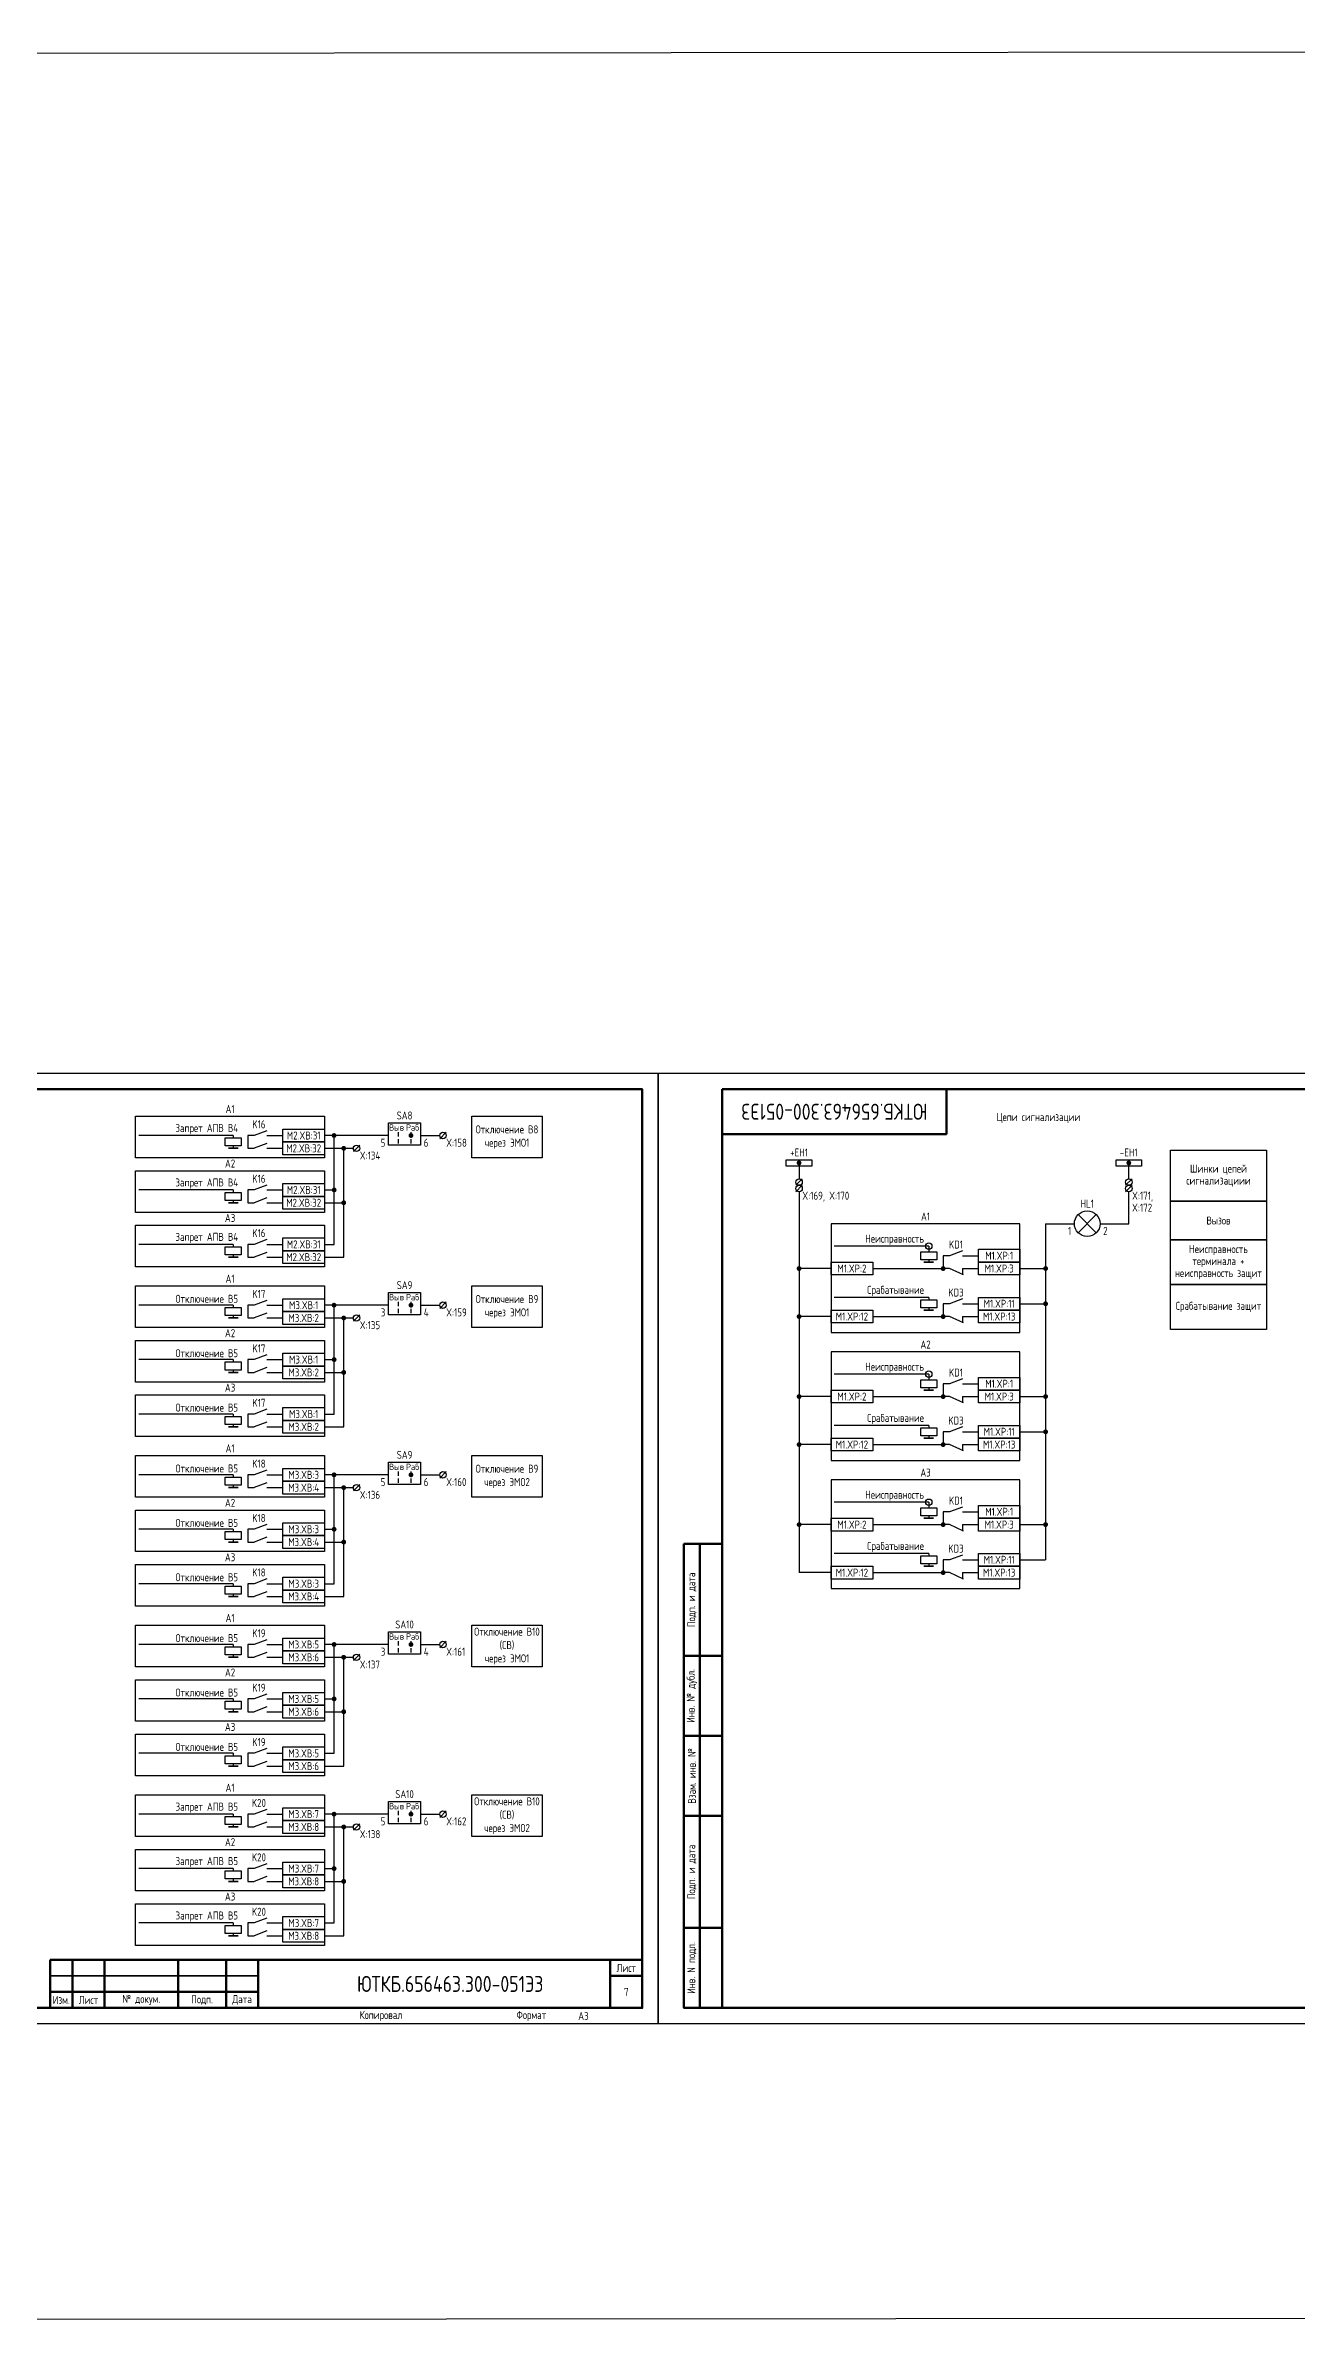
# Model space of a CAD drawing. Header units: millimetres. Extents: x -1043 to 5194, y -96 to 618.
# Drawn here: x 2749 to 3139, y -96 to 618 of the extents above; entities that cross this region are included whole.
import ezdxf

# ---------------------------------------------------------------- set-up
doc = ezdxf.new("R2010")
doc.units = ezdxf.units.MM
doc.styles.add('Gost_type_A', font='GOST_A.TTF')

# ---------------------------------------------------------------- blocks, each defined once
blk = doc.blocks.new('Формат_А3')
blk.add_lwpolyline([(-420, 297), (0, 297), (0, 0), (-420, 0)], close=True)
at = {"lineweight": 50}
blk.add_lwpolyline([(-400, 292), (-5, 292), (-5, 5), (-400, 5)], close=True, dxfattribs=at)
blk = doc.blocks.new('Штамп малый нижний')
at = {"lineweight": 50}
for points in [[(-185, 15), (-178, 15), (-178, 5), (-185, 5)], [(-178, 15), (-168, 15), (-168, 5), (-178, 5)], [(-168, 15), (-145, 15), (-145, 5), (-168, 5)], [(-145, 15), (-130, 15), (-130, 5), (-145, 5)], [(-130, 15), (-120, 15), (-120, 5), (-130, 5)], [(-120, 15), (-10, 15), (-10, 0), (-120, 0)], [(-10, 15), (0, 15), (0, 10), (-10, 10)], [(-10, 10), (0, 10), (0, 0), (-10, 0)], [(-185, 5), (-178, 5), (-178, 0), (-185, 0)], [(-178, 5), (-168, 5), (-168, 0), (-178, 0)], [(-168, 5), (-145, 5), (-145, 0), (-168, 0)], [(-145, 5), (-130, 5), (-130, 0), (-145, 0)], [(-130, 5), (-120, 5), (-120, 0), (-130, 0)]]:
    blk.add_lwpolyline(points, close=True, dxfattribs=at)
for points in [[(-185, 15), (-178, 15), (-178, 10), (-185, 10)], [(-178, 15), (-168, 15), (-168, 10), (-178, 10)], [(-168, 15), (-145, 15), (-145, 10), (-168, 10)], [(-145, 15), (-130, 15), (-130, 10), (-145, 10)], [(-130, 15), (-120, 15), (-120, 10), (-130, 10)], [(-185, 10), (-178, 10), (-178, 5), (-185, 5)], [(-178, 10), (-168, 10), (-168, 5), (-178, 5)], [(-168, 10), (-145, 10), (-145, 5), (-168, 5)], [(-145, 10), (-130, 10), (-130, 5), (-145, 5)], [(-130, 10), (-120, 10), (-120, 5), (-130, 5)]]:
    blk.add_lwpolyline(points, close=True)
at = {"char_height": 2.5, "style": 'Gost_type_A'}
for s, insert, width, attachment_point in [('Лист', (-5, 12.5), 10, 5), ('Изм.', (-181.5, 2.5), 7, 5), ('Лист', (-173, 2.5), 10, 5), ('№ докум.', (-156.5, 2.5), 23, 5), ('Подп.', (-137.5, 2.5), 15, 5), ('Дата', (-125, 2.5), 10, 5), ('Копировал', (-75, -2.53), 13.1202, 6), ('Формат', (-30, -2.53), 13.1202, 6)]:
    blk.add_mtext(s, dxfattribs=dict(at, insert=insert, width=width, attachment_point=attachment_point))
blk = doc.blocks.new('POINT')
at = {"const_width": 0.75}
blk.add_lwpolyline([(-0.375, 0, 1), (0.375, 0, 1)], format="xyb", close=True, dxfattribs=at)
blk = doc.blocks.new('Переключатель_положение')
for p, q in [((2, 1), (2, -0.34)), ((2, -1.14), (2, -2.49))]:
    blk.add_line(p, q)
blk = doc.blocks.new('Штамп угловой верхний')
at = {"lineweight": 50}
blk.add_lwpolyline([(0, 0), (70, 0), (70, -14), (0, -14)], close=True, dxfattribs=at)
blk = doc.blocks.new('Шинка')
blk.add_lwpolyline([(-4, 1), (4, 1), (4, -1), (-4, -1)], close=True)
blk.add_blockref('POINT', (0, 0))
blk = doc.blocks.new('Штамп левый нижний')
at = {"lineweight": 50}
for points in [[(-12, 145), (-7, 145), (-7, 110), (-12, 110)], [(-7, 145), (0, 145), (0, 110), (-7, 110)], [(-12, 110), (-7, 110), (-7, 85), (-12, 85)], [(-7, 110), (0, 110), (0, 85), (-7, 85)], [(-12, 85), (-7, 85), (-7, 60), (-12, 60)], [(-7, 85), (0, 85), (0, 60), (-7, 60)], [(-12, 60), (-7, 60), (-7, 25), (-12, 25)], [(-7, 60), (0, 60), (0, 25), (-7, 25)], [(-12, 25), (-7, 25), (-7, 0), (-12, 0)], [(-7, 25), (0, 25), (0, 0), (-7, 0)]]:
    blk.add_lwpolyline(points, close=True, dxfattribs=at)
at = {"char_height": 2.5, "attachment_point": 5, "rotation": 90, "style": 'Gost_type_A'}
for s, insert, width in [('Подп. и дата', (-9.5, 127.5), 35), ('Инв. № дубл.', (-9.5, 97.5), 25), ('Взам. инв. №', (-9.5, 72.5), 25), ('Подп. и дата', (-9.5, 42.5), 35), ('Инв. N подл.', (-9.5, 12.5), 25)]:
    blk.add_mtext(s, dxfattribs=dict(at, insert=insert, width=width))

msp = doc.modelspace()

# ---------------------------------------------------------------- linework, layer by layer
at = {"ltscale": 4.32}
for p, q in [((2817.74, 279.05), (2813.74, 277.55)), ((2817.74, 275.05), (2813.74, 273.55)), ((2817.74, 262.05), (2813.74, 260.55)), ((2817.74, 258.05), (2813.74, 256.55)), ((2817.74, 245.05), (2813.74, 243.55)), ((2817.74, 241.05), (2813.74, 239.55)), ((3035, 241.5), (3031, 240)), ((3035.39, 234), (3031, 236)), ((2817.74, 226.05), (2813.74, 224.55)), ((2817.74, 222.05), (2813.74, 220.55)), ((3035, 226.5), (3031, 225)), ((3035.39, 219), (3031, 221)), ((2817.74, 209.05), (2813.74, 207.55)), ((2817.74, 205.05), (2813.74, 203.55)), ((3035, 201.5), (3031, 200)), ((3035.39, 194), (3031, 196)), ((2817.74, 192.05), (2813.74, 190.55)), ((2817.74, 188.05), (2813.74, 186.55)), ((3035, 186.5), (3031, 185)), ((3035.39, 179), (3031, 181)), ((2817.74, 173.05), (2813.74, 171.55)), ((2817.74, 169.05), (2813.74, 167.55)), ((3035, 161.5), (3031, 160)), ((2817.74, 156.05), (2813.74, 154.55)), ((2817.74, 152.05), (2813.74, 150.55)), ((3035.39, 154), (3031, 156)), ((3035, 146.5), (3031, 145)), ((2817.74, 139.05), (2813.74, 137.55)), ((3035.39, 139), (3031, 141)), ((2817.74, 135.05), (2813.74, 133.55)), ((2817.74, 120.05), (2813.74, 118.55)), ((2817.74, 116.05), (2813.74, 114.55)), ((2817.74, 103.05), (2813.74, 101.55)), ((2817.74, 99.05), (2813.74, 97.55)), ((2817.74, 86.05), (2813.74, 84.55)), ((2817.74, 82.05), (2813.74, 80.55)), ((2817.74, 67.05), (2813.74, 65.55)), ((2817.74, 63.05), (2813.74, 61.55)), ((2817.74, 50.05), (2813.74, 48.55)), ((2817.74, 46.05), (2813.74, 44.55)), ((2817.74, 33.05), (2813.74, 31.55)), ((2817.74, 29.05), (2813.74, 27.55))]:
    msp.add_line(p, q, dxfattribs=at)
for p, q in [((2873.75, 278.55), (2871.75, 276.55)), ((2807.24, 277.55), (2777.74, 277.55)), ((2807.24, 277.55), (2807.24, 276.8)), ((2807.24, 274.3), (2807.24, 273.55)), ((2855.74, 277.55), (2835.74, 277.55)), ((2835.74, 273.55), (2844.74, 273.55)), ((2838.74, 243.55), (2838.74, 277.55)), ((2841.74, 239.55), (2841.74, 273.55)), ((2846.75, 274.55), (2844.75, 272.55)), ((2984, 269), (2984, 264)), ((3087, 264), (3087, 269)), ((2807.24, 260.55), (2777.74, 260.55)), ((2807.24, 260.55), (2807.24, 259.8)), ((2807.24, 257.3), (2807.24, 256.55)), ((2835.74, 260.55), (2838.74, 260.55)), ((2985, 264), (2983, 262)), ((2985, 262), (2983, 260)), ((2984, 260), (2984, 141)), ((3088, 264), (3086, 262)), ((3088, 262), (3086, 260)), ((3087, 262), (3087, 262.01)), ((3087, 262), (3087, 262.01)), ((3087, 250), (3087, 260)), ((2835.74, 256.55), (2841.74, 256.55)), ((3061, 250), (3070, 250)), ((3061, 250), (3061, 145)), ((3071.17, 252.83), (3076.83, 247.17)), ((3076.83, 252.83), (3071.17, 247.17)), ((3078, 250), (3087, 250)), ((2807.24, 243.55), (2777.74, 243.55)), ((2807.24, 243.55), (2807.24, 242.8)), ((2835.74, 243.55), (2838.74, 243.55)), ((3024.5, 243), (2995, 243)), ((3024.5, 243), (3024.5, 241.25)), ((2807.24, 240.3), (2807.24, 239.55)), ((2835.74, 239.55), (2841.74, 239.55)), ((2994, 236), (2984, 236)), ((3024.5, 238.75), (3024.5, 238)), ((3035, 236), (3035, 234)), ((3053, 236), (3061, 236)), ((2807.24, 224.55), (2777.74, 224.55)), ((2807.24, 224.55), (2807.24, 223.8)), ((2855.74, 224.55), (2835.74, 224.55)), ((2838.74, 190.55), (2838.74, 224.55)), ((2846.75, 221.55), (2844.75, 219.55)), ((2873.75, 225.55), (2871.75, 223.55)), ((3024.5, 227), (2995, 227)), ((3024.5, 227), (3024.5, 226.25)), ((3024.5, 223.75), (3024.5, 223)), ((3053, 225), (3061, 225)), ((2807.24, 221.3), (2807.24, 220.55)), ((2835.74, 220.55), (2844.74, 220.55)), ((2841.74, 186.55), (2841.74, 220.55)), ((2994, 221), (2984, 221)), ((3035, 221), (3035, 219)), ((2807.24, 207.55), (2777.74, 207.55)), ((2807.24, 207.55), (2807.24, 206.8)), ((2835.74, 207.55), (2838.74, 207.55)), ((2807.24, 204.3), (2807.24, 203.55)), ((2835.74, 203.55), (2841.74, 203.55)), ((3024.5, 203), (2995, 203)), ((3024.5, 203), (3024.5, 201.25)), ((2994, 196), (2984, 196)), ((3024.5, 198.75), (3024.5, 198)), ((3035, 196), (3035, 194)), ((3053, 196), (3061, 196)), ((2807.24, 190.55), (2777.74, 190.55)), ((2807.24, 190.55), (2807.24, 189.8)), ((2807.24, 187.3), (2807.24, 186.55)), ((2835.74, 190.55), (2838.74, 190.55)), ((2835.74, 186.55), (2841.74, 186.55)), ((3024.5, 187), (2995, 187)), ((3024.5, 187), (3024.5, 186.25)), ((2994, 181), (2984, 181)), ((3024.5, 183.75), (3024.5, 183)), ((3035, 181), (3035, 179)), ((3053, 185), (3061, 185)), ((2807.24, 171.55), (2777.74, 171.55)), ((2807.24, 171.55), (2807.24, 170.8)), ((2855.74, 171.55), (2835.74, 171.55)), ((2838.74, 137.55), (2838.74, 171.55)), ((2873.75, 172.55), (2871.75, 170.55)), ((2807.24, 168.3), (2807.24, 167.55)), ((2835.74, 167.55), (2844.74, 167.55)), ((2841.74, 133.55), (2841.74, 167.55)), ((2846.75, 168.55), (2844.75, 166.55)), ((3024.5, 163), (2995, 163)), ((3024.5, 163), (3024.5, 161.25)), ((3024.5, 158.75), (3024.5, 158)), ((2807.24, 154.55), (2777.74, 154.55)), ((2807.24, 154.55), (2807.24, 153.8)), ((2807.24, 151.3), (2807.24, 150.55)), ((2835.74, 154.55), (2838.74, 154.55)), ((2835.74, 150.55), (2841.74, 150.55)), ((2994, 156), (2984, 156)), ((3035, 156), (3035, 154)), ((3053, 156), (3061, 156)), ((3024.5, 147), (2995, 147)), ((3024.5, 147), (3024.5, 146.25)), ((3024.5, 143.75), (3024.5, 143)), ((3053, 145), (3061, 145)), ((2807.24, 137.55), (2777.74, 137.55)), ((2807.24, 137.55), (2807.24, 136.8)), ((2835.74, 137.55), (2838.74, 137.55)), ((2994, 141), (2984, 141)), ((3035, 141), (3035, 139)), ((2807.24, 134.3), (2807.24, 133.55)), ((2835.74, 133.55), (2841.74, 133.55)), ((2807.24, 118.55), (2777.74, 118.55)), ((2807.24, 118.55), (2807.24, 117.8)), ((2807.24, 115.3), (2807.24, 114.55)), ((2855.74, 118.55), (2835.74, 118.55)), ((2835.74, 114.55), (2844.74, 114.55)), ((2838.74, 84.55), (2838.74, 118.55)), ((2841.74, 80.55), (2841.74, 114.55)), ((2846.75, 115.55), (2844.75, 113.55)), ((2873.75, 119.55), (2871.75, 117.55)), ((2807.24, 101.55), (2777.74, 101.55)), ((2807.24, 101.55), (2807.24, 100.8)), ((2835.74, 101.55), (2838.74, 101.55)), ((2807.24, 98.3), (2807.24, 97.55)), ((2835.74, 97.55), (2841.74, 97.55)), ((2807.24, 84.55), (2777.74, 84.55)), ((2807.24, 84.55), (2807.24, 83.8)), ((2807.24, 81.3), (2807.24, 80.55)), ((2835.74, 84.55), (2838.74, 84.55)), ((2835.74, 80.55), (2841.74, 80.55)), ((2807.24, 65.55), (2777.74, 65.55)), ((2807.24, 65.55), (2807.24, 64.8)), ((2855.74, 65.55), (2835.74, 65.55)), ((2838.74, 31.55), (2838.74, 65.55)), ((2873.75, 66.55), (2871.75, 64.55)), ((2807.24, 62.3), (2807.24, 61.55)), ((2835.74, 61.55), (2844.74, 61.55)), ((2841.74, 27.55), (2841.74, 61.55)), ((2846.75, 62.55), (2844.75, 60.55)), ((2807.24, 48.55), (2777.74, 48.55)), ((2807.24, 48.55), (2807.24, 47.8)), ((2807.24, 45.3), (2807.24, 44.55)), ((2835.74, 48.55), (2838.74, 48.55)), ((2835.74, 44.55), (2841.74, 44.55)), ((2807.24, 31.55), (2777.74, 31.55)), ((2807.24, 31.55), (2807.24, 30.8)), ((2835.74, 31.55), (2838.74, 31.55)), ((2807.24, 28.3), (2807.24, 27.55)), ((2835.74, 27.55), (2841.74, 27.55))]:
    msp.add_line(p, q)
at = {"ltscale": 1.08}
for p, q in [((2813.74, 277.55), (2811.74, 277.55)), ((2811.74, 277.55), (2811.74, 273.55)), ((2811.74, 273.55), (2813.74, 273.55)), ((2817.74, 277.55), (2822.74, 277.55)), ((2817.74, 273.55), (2822.74, 273.55)), ((2813.74, 260.55), (2811.74, 260.55)), ((2811.74, 260.55), (2811.74, 256.55)), ((2817.74, 260.55), (2822.74, 260.55)), ((2811.74, 256.55), (2813.74, 256.55)), ((2817.74, 256.55), (2822.74, 256.55)), ((2813.74, 243.55), (2811.74, 243.55)), ((2811.74, 243.55), (2811.74, 239.55)), ((2817.74, 243.55), (2822.74, 243.55)), ((2811.74, 239.55), (2813.74, 239.55)), ((2817.74, 239.55), (2822.74, 239.55)), ((3007, 236), (3029, 236)), ((3031, 240), (3029, 240)), ((3029, 240), (3029, 236)), ((3031, 236), (3029, 236)), ((3035, 240), (3040, 240)), ((3035, 236), (3040, 236)), ((2813.74, 224.55), (2811.74, 224.55)), ((2811.74, 224.55), (2811.74, 220.55)), ((2817.74, 224.55), (2822.74, 224.55)), ((3031, 225), (3029, 225)), ((3029, 225), (3029, 221)), ((3035, 225), (3040, 225)), ((2811.74, 220.55), (2813.74, 220.55)), ((2817.74, 220.55), (2822.74, 220.55)), ((3007, 221), (3029, 221)), ((3031, 221), (3029, 221)), ((3035, 221), (3040, 221)), ((2813.74, 207.55), (2811.74, 207.55)), ((2811.74, 207.55), (2811.74, 203.55)), ((2817.74, 207.55), (2822.74, 207.55)), ((2811.74, 203.55), (2813.74, 203.55)), ((2817.74, 203.55), (2822.74, 203.55)), ((3031, 200), (3029, 200)), ((3029, 200), (3029, 196)), ((3035, 200), (3040, 200)), ((3007, 196), (3029, 196)), ((3031, 196), (3029, 196)), ((3035, 196), (3040, 196)), ((2813.74, 190.55), (2811.74, 190.55)), ((2811.74, 190.55), (2811.74, 186.55)), ((2811.74, 186.55), (2813.74, 186.55)), ((2817.74, 190.55), (2822.74, 190.55)), ((2817.74, 186.55), (2822.74, 186.55)), ((3007, 181), (3029, 181)), ((3031, 185), (3029, 185)), ((3029, 185), (3029, 181)), ((3031, 181), (3029, 181)), ((3035, 185), (3040, 185)), ((3035, 181), (3040, 181)), ((2813.74, 171.55), (2811.74, 171.55)), ((2811.74, 171.55), (2811.74, 167.55)), ((2817.74, 171.55), (2822.74, 171.55)), ((2811.74, 167.55), (2813.74, 167.55)), ((2817.74, 167.55), (2822.74, 167.55)), ((3031, 160), (3029, 160)), ((3029, 160), (3029, 156)), ((3035, 160), (3040, 160)), ((2813.74, 154.55), (2811.74, 154.55)), ((2811.74, 154.55), (2811.74, 150.55)), ((2811.74, 150.55), (2813.74, 150.55)), ((2817.74, 154.55), (2822.74, 154.55)), ((2817.74, 150.55), (2822.74, 150.55)), ((3007, 156), (3029, 156)), ((3031, 156), (3029, 156)), ((3035, 156), (3040, 156)), ((3031, 145), (3029, 145)), ((3029, 145), (3029, 141)), ((3035, 145), (3040, 145)), ((2813.74, 137.55), (2811.74, 137.55)), ((2811.74, 137.55), (2811.74, 133.55)), ((2817.74, 137.55), (2822.74, 137.55)), ((3007, 141), (3029, 141)), ((3031, 141), (3029, 141)), ((3035, 141), (3040, 141)), ((2811.74, 133.55), (2813.74, 133.55)), ((2817.74, 133.55), (2822.74, 133.55)), ((2813.74, 118.55), (2811.74, 118.55)), ((2811.74, 118.55), (2811.74, 114.55)), ((2811.74, 114.55), (2813.74, 114.55)), ((2817.74, 118.55), (2822.74, 118.55)), ((2817.74, 114.55), (2822.74, 114.55)), ((2813.74, 101.55), (2811.74, 101.55)), ((2811.74, 101.55), (2811.74, 97.55)), ((2817.74, 101.55), (2822.74, 101.55)), ((2811.74, 97.55), (2813.74, 97.55)), ((2817.74, 97.55), (2822.74, 97.55)), ((2813.74, 84.55), (2811.74, 84.55)), ((2811.74, 84.55), (2811.74, 80.55)), ((2811.74, 80.55), (2813.74, 80.55)), ((2817.74, 84.55), (2822.74, 84.55)), ((2817.74, 80.55), (2822.74, 80.55)), ((2813.74, 65.55), (2811.74, 65.55)), ((2811.74, 65.55), (2811.74, 61.55)), ((2817.74, 65.55), (2822.74, 65.55)), ((2811.74, 61.55), (2813.74, 61.55)), ((2817.74, 61.55), (2822.74, 61.55)), ((2813.74, 48.55), (2811.74, 48.55)), ((2811.74, 48.55), (2811.74, 44.55)), ((2811.74, 44.55), (2813.74, 44.55)), ((2817.74, 48.55), (2822.74, 48.55)), ((2817.74, 44.55), (2822.74, 44.55)), ((2813.74, 31.55), (2811.74, 31.55)), ((2811.74, 31.55), (2811.74, 27.55)), ((2817.74, 31.55), (2822.74, 31.55)), ((2811.74, 27.55), (2813.74, 27.55)), ((2817.74, 27.55), (2822.74, 27.55))]:
    msp.add_line(p, q, dxfattribs=at)
at = {"ltscale": 4}
for p, q in [((2865.74, 277.55), (2871.75, 277.55)), ((2865.74, 224.55), (2871.75, 224.55)), ((2865.74, 171.55), (2871.75, 171.55)), ((2865.74, 118.55), (2871.75, 118.55)), ((2865.74, 65.55), (2871.75, 65.55))]:
    msp.add_line(p, q, dxfattribs=at)
for points in [[(-1042.57, 612), (5193.89, 618), (5193.89, -90), (-1042.57, -96)], [(2776.74, 283.55), (2835.74, 283.55), (2835.74, 270.55), (2776.74, 270.55)], [(2822.74, 279.55), (2835.74, 279.55), (2835.74, 275.55), (2822.74, 275.55)], [(2855.74, 281.55), (2865.74, 281.55), (2865.74, 274.55), (2855.74, 274.55)], [(2881.74, 283.55), (2903.74, 283.55), (2903.74, 270.55), (2881.74, 270.55)], [(2809.74, 276.8), (2809.74, 274.3), (2804.74, 274.3), (2804.74, 276.8)], [(2808.74, 273.55), (2805.74, 273.55)], [(2822.74, 275.55), (2835.74, 275.55), (2835.74, 271.55), (2822.74, 271.55)], [(3130, 257), (3100, 257), (3100, 273), (3130, 273)], [(2776.74, 266.55), (2835.74, 266.55), (2835.74, 253.55), (2776.74, 253.55)], [(2809.74, 259.8), (2809.74, 257.3), (2804.74, 257.3), (2804.74, 259.8)], [(2822.74, 262.55), (2835.74, 262.55), (2835.74, 258.55), (2822.74, 258.55)], [(2822.74, 258.55), (2835.74, 258.55), (2835.74, 254.55), (2822.74, 254.55)], [(2808.74, 256.55), (2805.74, 256.55)], [(2994, 216), (3053, 216), (3053, 250), (2994, 250)], [(3130, 245), (3100, 245), (3100, 257), (3130, 257)], [(2776.74, 249.55), (2835.74, 249.55), (2835.74, 236.55), (2776.74, 236.55)], [(2809.74, 242.8), (2809.74, 240.3), (2804.74, 240.3), (2804.74, 242.8)], [(2822.74, 245.55), (2835.74, 245.55), (2835.74, 241.55), (2822.74, 241.55)], [(3130, 231), (3100, 231), (3100, 245), (3130, 245)], [(2808.74, 239.55), (2805.74, 239.55)], [(2822.74, 241.55), (2835.74, 241.55), (2835.74, 237.55), (2822.74, 237.55)], [(2994, 238), (3007, 238), (3007, 234), (2994, 234)], [(3027, 241.25), (3027, 238.75), (3022, 238.75), (3022, 241.25)], [(3026, 238), (3023, 238)], [(3040, 242), (3053, 242), (3053, 238), (3040, 238)], [(3040, 238), (3053, 238), (3053, 234), (3040, 234)], [(2776.74, 230.55), (2835.74, 230.55), (2835.74, 217.55), (2776.74, 217.55)], [(2855.74, 228.55), (2865.74, 228.55), (2865.74, 221.55), (2855.74, 221.55)], [(2881.74, 230.55), (2903.74, 230.55), (2903.74, 217.55), (2881.74, 217.55)], [(3130, 217), (3100, 217), (3100, 231), (3130, 231)], [(2809.74, 223.8), (2809.74, 221.3), (2804.74, 221.3), (2804.74, 223.8)], [(2822.74, 226.55), (2835.74, 226.55), (2835.74, 222.55), (2822.74, 222.55)], [(2822.74, 222.55), (2835.74, 222.55), (2835.74, 218.55), (2822.74, 218.55)], [(2994, 223), (3007, 223), (3007, 219), (2994, 219)], [(3027, 226.25), (3027, 223.75), (3022, 223.75), (3022, 226.25)], [(3026, 223), (3023, 223)], [(3040, 227), (3053, 227), (3053, 223), (3040, 223)], [(3040, 223), (3053, 223), (3053, 219), (3040, 219)], [(2808.74, 220.55), (2805.74, 220.55)], [(2776.74, 213.55), (2835.74, 213.55), (2835.74, 200.55), (2776.74, 200.55)], [(2822.74, 209.55), (2835.74, 209.55), (2835.74, 205.55), (2822.74, 205.55)], [(2994, 176), (3053, 176), (3053, 210), (2994, 210)], [(2809.74, 206.8), (2809.74, 204.3), (2804.74, 204.3), (2804.74, 206.8)], [(2808.74, 203.55), (2805.74, 203.55)], [(2822.74, 205.55), (2835.74, 205.55), (2835.74, 201.55), (2822.74, 201.55)], [(3027, 201.25), (3027, 198.75), (3022, 198.75), (3022, 201.25)], [(3040, 202), (3053, 202), (3053, 198), (3040, 198)], [(2776.74, 196.55), (2835.74, 196.55), (2835.74, 183.55), (2776.74, 183.55)], [(2994, 198), (3007, 198), (3007, 194), (2994, 194)], [(3026, 198), (3023, 198)], [(3040, 198), (3053, 198), (3053, 194), (3040, 194)], [(2809.74, 189.8), (2809.74, 187.3), (2804.74, 187.3), (2804.74, 189.8)], [(2808.74, 186.55), (2805.74, 186.55)], [(2822.74, 192.55), (2835.74, 192.55), (2835.74, 188.55), (2822.74, 188.55)], [(2822.74, 188.55), (2835.74, 188.55), (2835.74, 184.55), (2822.74, 184.55)], [(3027, 186.25), (3027, 183.75), (3022, 183.75), (3022, 186.25)], [(3040, 187), (3053, 187), (3053, 183), (3040, 183)], [(2994, 183), (3007, 183), (3007, 179), (2994, 179)], [(3026, 183), (3023, 183)], [(3040, 183), (3053, 183), (3053, 179), (3040, 179)], [(2776.74, 177.55), (2835.74, 177.55), (2835.74, 164.55), (2776.74, 164.55)], [(2822.74, 173.55), (2835.74, 173.55), (2835.74, 169.55), (2822.74, 169.55)], [(2855.74, 175.55), (2865.74, 175.55), (2865.74, 168.55), (2855.74, 168.55)], [(2881.74, 177.55), (2903.74, 177.55), (2903.74, 164.55), (2881.74, 164.55)], [(2809.74, 170.8), (2809.74, 168.3), (2804.74, 168.3), (2804.74, 170.8)], [(2808.74, 167.55), (2805.74, 167.55)], [(2822.74, 169.55), (2835.74, 169.55), (2835.74, 165.55), (2822.74, 165.55)], [(2994, 136), (3053, 136), (3053, 170), (2994, 170)], [(2776.74, 160.55), (2835.74, 160.55), (2835.74, 147.55), (2776.74, 147.55)], [(2994, 158), (3007, 158), (3007, 154), (2994, 154)], [(3027, 161.25), (3027, 158.75), (3022, 158.75), (3022, 161.25)], [(3026, 158), (3023, 158)], [(3040, 162), (3053, 162), (3053, 158), (3040, 158)], [(3040, 158), (3053, 158), (3053, 154), (3040, 154)], [(2809.74, 153.8), (2809.74, 151.3), (2804.74, 151.3), (2804.74, 153.8)], [(2808.74, 150.55), (2805.74, 150.55)], [(2822.74, 156.55), (2835.74, 156.55), (2835.74, 152.55), (2822.74, 152.55)], [(2822.74, 152.55), (2835.74, 152.55), (2835.74, 148.55), (2822.74, 148.55)], [(2776.74, 143.55), (2835.74, 143.55), (2835.74, 130.55), (2776.74, 130.55)], [(2994, 143), (3007, 143), (3007, 139), (2994, 139)], [(3027, 146.25), (3027, 143.75), (3022, 143.75), (3022, 146.25)], [(3026, 143), (3023, 143)], [(3040, 147), (3053, 147), (3053, 143), (3040, 143)], [(3040, 143), (3053, 143), (3053, 139), (3040, 139)], [(2809.74, 136.8), (2809.74, 134.3), (2804.74, 134.3), (2804.74, 136.8)], [(2822.74, 139.55), (2835.74, 139.55), (2835.74, 135.55), (2822.74, 135.55)], [(2808.74, 133.55), (2805.74, 133.55)], [(2822.74, 135.55), (2835.74, 135.55), (2835.74, 131.55), (2822.74, 131.55)], [(2776.74, 124.55), (2835.74, 124.55), (2835.74, 111.55), (2776.74, 111.55)], [(2855.74, 122.55), (2865.74, 122.55), (2865.74, 115.55), (2855.74, 115.55)], [(2881.74, 124.55), (2903.74, 124.55), (2903.74, 111.55), (2881.74, 111.55)], [(2809.74, 117.8), (2809.74, 115.3), (2804.74, 115.3), (2804.74, 117.8)], [(2808.74, 114.55), (2805.74, 114.55)], [(2822.74, 120.55), (2835.74, 120.55), (2835.74, 116.55), (2822.74, 116.55)], [(2822.74, 116.55), (2835.74, 116.55), (2835.74, 112.55), (2822.74, 112.55)], [(2776.74, 107.55), (2835.74, 107.55), (2835.74, 94.55), (2776.74, 94.55)], [(2809.74, 100.8), (2809.74, 98.3), (2804.74, 98.3), (2804.74, 100.8)], [(2822.74, 103.55), (2835.74, 103.55), (2835.74, 99.55), (2822.74, 99.55)], [(2808.74, 97.55), (2805.74, 97.55)], [(2822.74, 99.55), (2835.74, 99.55), (2835.74, 95.55), (2822.74, 95.55)], [(2776.74, 90.55), (2835.74, 90.55), (2835.74, 77.55), (2776.74, 77.55)], [(2822.74, 86.55), (2835.74, 86.55), (2835.74, 82.55), (2822.74, 82.55)], [(2809.74, 83.8), (2809.74, 81.3), (2804.74, 81.3), (2804.74, 83.8)], [(2808.74, 80.55), (2805.74, 80.55)], [(2822.74, 82.55), (2835.74, 82.55), (2835.74, 78.55), (2822.74, 78.55)], [(2776.74, 71.55), (2835.74, 71.55), (2835.74, 58.55), (2776.74, 58.55)], [(2881.74, 71.55), (2903.74, 71.55), (2903.74, 58.55), (2881.74, 58.55)], [(2809.74, 64.8), (2809.74, 62.3), (2804.74, 62.3), (2804.74, 64.8)], [(2822.74, 67.55), (2835.74, 67.55), (2835.74, 63.55), (2822.74, 63.55)], [(2855.74, 69.55), (2865.74, 69.55), (2865.74, 62.55), (2855.74, 62.55)], [(2808.74, 61.55), (2805.74, 61.55)], [(2822.74, 63.55), (2835.74, 63.55), (2835.74, 59.55), (2822.74, 59.55)], [(2776.74, 54.55), (2835.74, 54.55), (2835.74, 41.55), (2776.74, 41.55)], [(2822.74, 50.55), (2835.74, 50.55), (2835.74, 46.55), (2822.74, 46.55)], [(2809.74, 47.8), (2809.74, 45.3), (2804.74, 45.3), (2804.74, 47.8)], [(2808.74, 44.55), (2805.74, 44.55)], [(2822.74, 46.55), (2835.74, 46.55), (2835.74, 42.55), (2822.74, 42.55)], [(2776.74, 37.55), (2835.74, 37.55), (2835.74, 24.55), (2776.74, 24.55)], [(2809.74, 30.8), (2809.74, 28.3), (2804.74, 28.3), (2804.74, 30.8)], [(2822.74, 33.55), (2835.74, 33.55), (2835.74, 29.55), (2822.74, 29.55)], [(2822.74, 29.55), (2835.74, 29.55), (2835.74, 25.55), (2822.74, 25.55)], [(2808.74, 27.55), (2805.74, 27.55)]]:
    msp.add_lwpolyline(points, close=True)
for centre, radius in [((2872.75, 277.55), 1), ((2845.75, 273.55), 1), ((2984, 263), 1), ((2984, 261), 1), ((3087, 263), 1), ((3087, 261), 1), ((3074, 250), 4), ((3024.5, 243), 1), ((2845.75, 220.55), 1), ((2872.75, 224.55), 1), ((3024.5, 203), 1), ((2872.75, 171.55), 1), ((2845.75, 167.55), 1), ((3024.5, 163), 1), ((2845.75, 114.55), 1), ((2872.75, 118.55), 1), ((2872.75, 65.55), 1), ((2845.75, 61.55), 1)]:
    msp.add_circle(centre, radius)

# ---------------------------------------------------------------- block references
for name, p in [('Формат_А3', (2940, 0)), ('Формат_А3', (3360, 0)), ('Штамп угловой верхний', (2960, 292)), ('Переключатель_положение', (2856.74, 277.55)), ('Переключатель_положение', (2860.74, 277.55)), ('POINT', (2838.74, 277.55)), ('POINT', (2841.74, 273.55)), ('POINT', (2862.74, 277.55)), ('Шинка', (2984, 269)), ('Шинка', (3087, 269)), ('POINT', (2838.74, 260.55)), ('POINT', (2841.74, 256.55)), ('POINT', (2984, 236)), ('POINT', (3029, 236)), ('POINT', (3061, 236)), ('POINT', (2838.74, 224.55)), ('Переключатель_положение', (2856.74, 224.55)), ('POINT', (2862.74, 224.55)), ('Переключатель_положение', (2860.74, 224.55)), ('POINT', (2984, 221)), ('POINT', (3029, 221)), ('POINT', (3061, 225)), ('POINT', (2841.74, 220.55)), ('POINT', (2838.74, 207.55)), ('POINT', (2841.74, 203.55)), ('POINT', (2984, 196)), ('POINT', (3029, 196)), ('POINT', (3061, 196)), ('POINT', (3061, 185)), ('POINT', (2984, 181)), ('POINT', (3029, 181)), ('POINT', (2838.74, 171.55)), ('Переключатель_положение', (2856.74, 171.55)), ('POINT', (2862.74, 171.55)), ('Переключатель_положение', (2860.74, 171.55)), ('POINT', (2841.74, 167.55)), ('POINT', (2838.74, 154.55)), ('POINT', (2841.74, 150.55)), ('Штамп левый нижний', (2960, 5)), ('POINT', (2984, 156)), ('POINT', (3029, 156)), ('POINT', (3061, 156)), ('POINT', (3029, 141)), ('POINT', (2838.74, 118.55)), ('POINT', (2841.74, 114.55)), ('Переключатель_положение', (2856.74, 118.55)), ('POINT', (2862.74, 118.55)), ('Переключатель_положение', (2860.74, 118.55)), ('POINT', (2838.74, 101.55)), ('POINT', (2841.74, 97.55)), ('POINT', (2838.74, 65.55)), ('Переключатель_положение', (2856.74, 65.55)), ('POINT', (2862.74, 65.55)), ('Переключатель_положение', (2860.74, 65.55)), ('POINT', (2841.74, 61.55)), ('POINT', (2838.74, 48.55)), ('POINT', (2841.74, 44.55)), ('Штамп малый нижний', (2935, 5))]:
    msp.add_blockref(name, p)

# ---------------------------------------------------------------- texts
at = {"char_height": 2.5, "style": 'Gost_type_A'}
for s, insert, width, attachment_point, line_spacing_factor in [('A1', (2806.24, 284.55), 59, 8, 0.9), ('Цепи сигнализации', (3058.75, 283), 197.5, 5, 0.9), ('X:134', (2846.75, 272.55), 8, 1, 0.9), ('X:158', (2873.75, 276.55), 8, 1, 0.9), ('A2', (2806.24, 267.55), 59, 8, 0.9), ('Шинки цепей сигнализациии', (3115, 265), 29.9999, 5, 0.9), ('X:169, X:170', (2985, 260), 16, 1, 0.9), ('X:171,\\PX:172', (3088, 260), 16, 1, 0.9), ('A3', (2806.24, 250.55), 59, 8, 0.9), ('A1', (3023.5, 251), 59, 8, 0.9), ('Вызов', (3115, 251), 29.9999, 5, 0.9), ('Неисправность', (3023, 245), 37, 6, 0.8), ('Неисправность терминала + неисправность защит', (3115, 238), 29.9999, 5, 0.9), ('A1', (2806.24, 231.55), 59, 8, 0.9), ('Срабатывание', (3023, 229), 37, 6, 0.8), ('X:159', (2873.75, 223.55), 8, 1, 0.9), ('Срабатывание защит', (3115, 224), 29.9999, 5, 0.9), ('A2', (2806.24, 214.55), 59, 8, 0.9), ('X:135', (2846.75, 219.55), 8, 1, 0.9), ('A2', (3023.5, 211), 59, 8, 0.9), ('A3', (2806.24, 197.55), 59, 8, 0.9), ('Неисправность', (3023, 205), 37, 6, 0.8), ('Срабатывание', (3023, 189), 37, 6, 0.8), ('A1', (2806.24, 178.55), 59, 8, 0.9), ('A3', (3023.5, 171), 59, 8, 0.9), ('X:136', (2846.75, 166.55), 8, 1, 0.9), ('X:160', (2873.75, 170.55), 8, 1, 0.9), ('Неисправность', (3023, 165), 37, 6, 0.8), ('A2', (2806.24, 161.55), 59, 8, 0.9), ('Срабатывание', (3023, 149), 37, 6, 0.8), ('A3', (2806.24, 144.55), 59, 8, 0.9), ('A1', (2806.24, 125.55), 59, 8, 0.9), ('X:161', (2873.75, 117.55), 8, 1, 0.9), ('A2', (2806.24, 108.55), 59, 8, 0.9), ('X:137', (2846.75, 113.55), 8, 1, 0.9), ('A3', (2806.24, 91.55), 59, 8, 0.9), ('A1', (2806.24, 72.55), 59, 8, 0.9), ('X:162', (2873.75, 64.55), 8, 1, 0.9), ('A2', (2806.24, 55.55), 59, 8, 0.9), ('X:138', (2846.75, 60.55), 8, 1, 0.9), ('A3', (2806.24, 38.55), 59, 8, 0.9)]:
    msp.add_mtext(s, dxfattribs=dict(at, insert=insert, width=width, attachment_point=attachment_point, line_spacing_factor=line_spacing_factor))
at = {"insert": (2995, 285), "char_height": 5, "width": 70, "attachment_point": 5, "rotation": 180, "style": 'Gost_type_A'}
msp.add_mtext('ЮТКБ.656463.300-051Э3', dxfattribs=at)
at = {"style": 'Gost_type_A'}
for s, insert, char_height, width, attachment_point in [(' Запрет АПВ В4', (2808.74, 279.55), 2.5, 31.0015, 6), ('K16', (2815.24, 281.05), 2.5, 5, 5), ('M2.XВ:31', (2829.24, 277.55), 2.5, 13, 5), ('Выв', (2858.24, 280.05), 2, 5, 5), ('SA8', (2860.74, 282.55), 2.5, 10, 8), ('Раб', (2863.24, 280.05), 2, 5, 5), ('Отключение В8\\Pчерез ЭМО1', (2892.74, 277.05), 2.5, 21.9988, 5), ('M2.XВ:32', (2829.24, 273.55), 2.5, 13, 5), ('5', (2854.74, 276.54), 2.5, 5, 3), ('6', (2866.74, 276.54), 2.5, 5, 1), ('+EH1', (2984, 271), 2.5, 10, 8), ('-EH1', (3087, 271), 2.5, 10, 8), ('K16', (2815.24, 264.05), 2.5, 5, 5), (' Запрет АПВ В4', (2808.74, 262.55), 2.5, 31.0015, 6), ('M2.XВ:32', (2829.24, 256.55), 2.5, 13, 5), ('M2.XВ:31', (2829.24, 260.55), 2.5, 13, 5), ('HL1', (3074, 255), 2.5, 14, 8), (' Запрет АПВ В4', (2808.74, 245.55), 2.5, 31.0015, 6), ('K16', (2815.24, 247.05), 2.5, 5, 5), ('M2.XВ:31', (2829.24, 243.55), 2.5, 13, 5), ('KD1', (3033, 243.5), 2.5, 8, 5), ('1', (3069, 249), 2.5, 6, 3), ('2', (3079, 249), 2.5, 6, 1), ('M2.XВ:32', (2829.24, 239.55), 2.5, 13, 5), ('M1.XP:2', (3000.5, 236), 2.5, 13, 5), ('M1.XP:3', (3046.5, 236), 2.5, 13, 5), ('M1.XP:1', (3046.5, 240), 2.5, 13, 5), ('K17', (2815.24, 228.05), 2.5, 5, 5), ('SA9', (2860.74, 229.55), 2.5, 10, 8), ('KD3', (3033, 228.5), 2.5, 8, 5), ('Отключение В5', (2808.74, 226.55), 2.5, 31.0015, 6), ('M3.XВ:2', (2829.24, 220.55), 2.5, 13, 5), ('M3.XВ:1', (2829.24, 224.55), 2.5, 13, 5), ('3', (2854.74, 223.54), 2.5, 5, 3), ('Выв', (2858.24, 227.05), 2, 5, 5), ('Раб', (2863.24, 227.05), 2, 5, 5), ('4', (2866.74, 223.54), 2.5, 5, 1), ('Отключение В9\\Pчерез ЭМО1', (2892.74, 224.05), 2.5, 21.9988, 5), ('M1.XP:12', (3000.5, 221), 2.5, 13, 5), ('M1.XP:13', (3046.5, 221), 2.5, 13, 5), ('M1.XP:11', (3046.5, 225), 2.5, 13, 5), ('Отключение В5', (2808.74, 209.55), 2.5, 31.0015, 6), ('K17', (2815.24, 211.05), 2.5, 5, 5), ('M3.XВ:1', (2829.24, 207.55), 2.5, 13, 5), ('M3.XВ:2', (2829.24, 203.55), 2.5, 13, 5), ('KD1', (3033, 203.5), 2.5, 8, 5), ('M1.XP:1', (3046.5, 200), 2.5, 13, 5), ('Отключение В5', (2808.74, 192.55), 2.5, 31.0015, 6), ('K17', (2815.24, 194.05), 2.5, 5, 5), ('M1.XP:2', (3000.5, 196), 2.5, 13, 5), ('M1.XP:3', (3046.5, 196), 2.5, 13, 5), ('M3.XВ:2', (2829.24, 186.55), 2.5, 13, 5), ('M3.XВ:1', (2829.24, 190.55), 2.5, 13, 5), ('KD3', (3033, 188.5), 2.5, 8, 5), ('M1.XP:11', (3046.5, 185), 2.5, 13, 5), ('SA9', (2860.74, 176.55), 2.5, 10, 8), ('M1.XP:12', (3000.5, 181), 2.5, 13, 5), ('M1.XP:13', (3046.5, 181), 2.5, 13, 5), ('Отключение В5', (2808.74, 173.55), 2.5, 31.0015, 6), ('K18', (2815.24, 175.05), 2.5, 5, 5), ('M3.XВ:3', (2829.24, 171.55), 2.5, 13, 5), ('Выв', (2858.24, 174.05), 2, 5, 5), ('Раб', (2863.24, 174.05), 2, 5, 5), ('Отключение В9\\Pчерез ЭМО2', (2892.74, 171.05), 2.5, 21.9988, 5), ('M3.XВ:4', (2829.24, 167.55), 2.5, 13, 5), ('5', (2854.74, 170.54), 2.5, 5, 3), ('6', (2866.74, 170.54), 2.5, 5, 1), ('KD1', (3033, 163.5), 2.5, 8, 5), ('Отключение В5', (2808.74, 156.55), 2.5, 31.0015, 6), ('K18', (2815.24, 158.05), 2.5, 5, 5), ('M1.XP:2', (3000.5, 156), 2.5, 13, 5), ('M1.XP:3', (3046.5, 156), 2.5, 13, 5), ('M1.XP:1', (3046.5, 160), 2.5, 13, 5), ('M3.XВ:4', (2829.24, 150.55), 2.5, 13, 5), ('M3.XВ:3', (2829.24, 154.55), 2.5, 13, 5), ('KD3', (3033, 148.5), 2.5, 8, 5), ('M1.XP:11', (3046.5, 145), 2.5, 13, 5), ('Отключение В5', (2808.74, 139.55), 2.5, 31.0015, 6), ('K18', (2815.24, 141.05), 2.5, 5, 5), ('M3.XВ:3', (2829.24, 137.55), 2.5, 13, 5), ('M1.XP:12', (3000.5, 141), 2.5, 13, 5), ('M1.XP:13', (3046.5, 141), 2.5, 13, 5), ('M3.XВ:4', (2829.24, 133.55), 2.5, 13, 5), ('Отключение В5', (2808.74, 120.55), 2.5, 31.0015, 6), ('K19', (2815.24, 122.05), 2.5, 5, 5), ('Выв', (2858.24, 121.05), 2, 5, 5), ('SA10', (2860.74, 123.55), 2.5, 10, 8), ('Раб', (2863.24, 121.05), 2, 5, 5), ('Отключение В10 (СВ)\\Pчерез ЭМО1', (2892.74, 118.05), 2.5, 21.9988, 5), ('M3.XВ:5', (2829.24, 118.55), 2.5, 13, 5), ('M3.XВ:6', (2829.24, 114.55), 2.5, 13, 5), ('3', (2854.74, 117.54), 2.5, 5, 3), ('4', (2866.74, 117.54), 2.5, 5, 1), ('Отключение В5', (2808.74, 103.55), 2.5, 31.0015, 6), ('K19', (2815.24, 105.05), 2.5, 5, 5), ('M3.XВ:5', (2829.24, 101.55), 2.5, 13, 5), ('M3.XВ:6', (2829.24, 97.55), 2.5, 13, 5), ('Отключение В5', (2808.74, 86.55), 2.5, 31.0015, 6), ('K19', (2815.24, 88.05), 2.5, 5, 5), ('M3.XВ:5', (2829.24, 84.55), 2.5, 13, 5), ('M3.XВ:6', (2829.24, 80.55), 2.5, 13, 5), ('SA10', (2860.74, 70.55), 2.5, 10, 8), (' Запрет АПВ В5', (2808.74, 67.55), 2.5, 31.0015, 6), ('K20', (2815.24, 69.05), 2.5, 5, 5), ('M3.XВ:7', (2829.24, 65.55), 2.5, 13, 5), ('5', (2854.74, 64.54), 2.5, 5, 3), ('Выв', (2858.24, 68.05), 2, 5, 5), ('Раб', (2863.24, 68.05), 2, 5, 5), ('6', (2866.74, 64.54), 2.5, 5, 1), ('Отключение В10 (СВ)\\Pчерез ЭМО2', (2892.74, 65.05), 2.5, 21.9988, 5), ('M3.XВ:8', (2829.24, 61.55), 2.5, 13, 5), (' Запрет АПВ В5', (2808.74, 50.55), 2.5, 31.0015, 6), ('K20', (2815.24, 52.05), 2.5, 5, 5), ('M3.XВ:8', (2829.24, 44.55), 2.5, 13, 5), ('M3.XВ:7', (2829.24, 48.55), 2.5, 13, 5), ('K20', (2815.24, 35.05), 2.5, 5, 5), (' Запрет АПВ В5', (2808.74, 33.55), 2.5, 31.0015, 6), ('M3.XВ:8', (2829.24, 27.55), 2.5, 13, 5), ('M3.XВ:7', (2829.24, 31.55), 2.5, 13, 5), ('ЮТКБ.656463.300-051Э3', (2875, 12.5), 5, 120, 5), ('7', (2930, 10), 2.5, 10, 5), ('A3', (2915, 2.5), 2.5, 20, 4), ('A3', (2915, 2.5), 2.5, 20, 4)]:
    msp.add_mtext(s, dxfattribs=dict(at, insert=insert, char_height=char_height, width=width, attachment_point=attachment_point))

doc.saveas('drawing.dxf')
